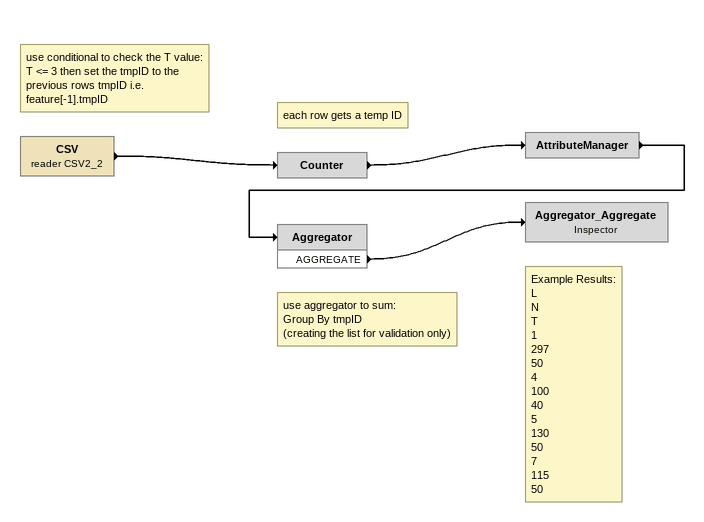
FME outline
CSV (reader CSV2_2)
    -> Counter
Note: each row gets a temp ID
Counter
    -> AttributeManager
Note: use conditional to check the T value: / T <= 3 then set the tmpID to the previous rows tmpID i.e. feature[-1].tmpID
AttributeManager
    -> Aggregator
Note: use aggregator to sum: / Group By tmpID / (creating the list for validation only)
Aggregator
    AGGREGATE -> Aggregator_Aggregate
Note: Example Results: / L / N / T / 1 / 297 / 50 / 4 / 100 / 40 / 5 / 130 / 50 / 7 / 115 / 50
Aggregator_Aggregate: Inspector
